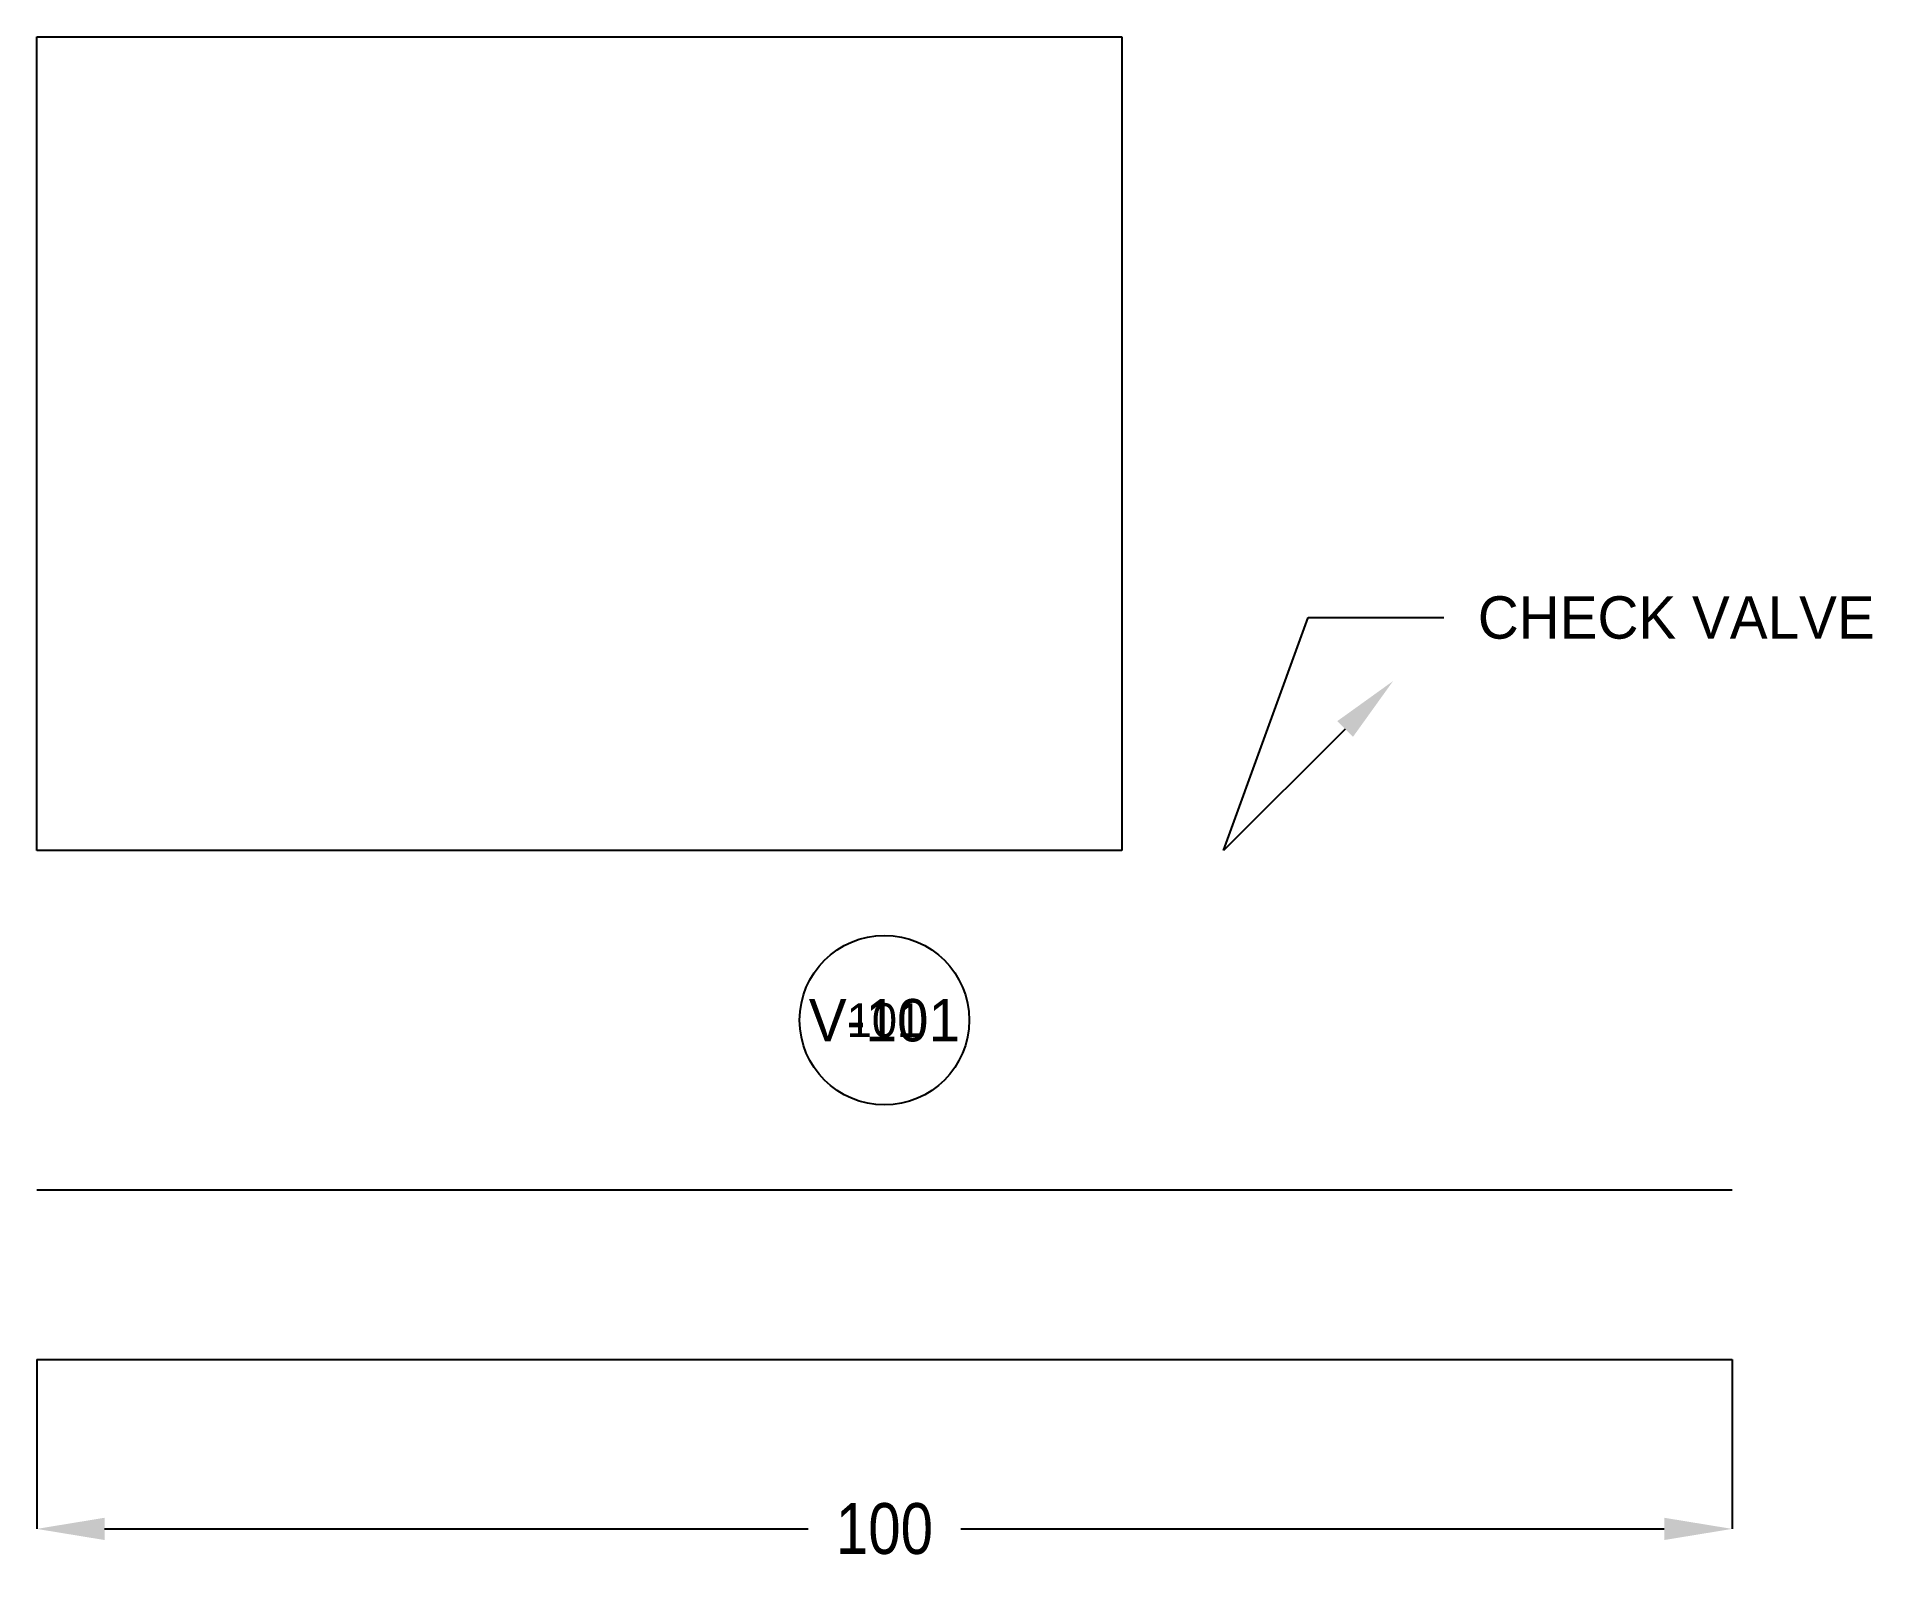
# Model space of a CAD drawing. Header units: metres. Extents: x 0 to 108, y -12 to 78.
import ezdxf
from ezdxf import colors
from ezdxf.entities.mleader import LeaderData, LeaderLine
from ezdxf.enums import TextEntityAlignment as Align
from ezdxf.math import Vec2, Vec3

# ---------------------------------------------------------------- set-up
doc = ezdxf.new("R2010")
doc.units = ezdxf.units.M
doc.layers.add('PIPE', color=4, linetype='Continuous')
doc.layers.add('VALVES', color=1, linetype='Continuous')
doc.styles.add('OpenSansCondensed-Light', font='OpenSansCondensed-Light.ttf')
doc.dimstyles.new('PIPE-2', dxfattribs={"dimtxt": 3, "dimasz": 4, "dimexe": 1.25, "dimexo": 0.625, "dimgap": 0.7, "dimtad": 1, "dimcen": 2.5, "dimazin": 3, "dimtfac": 1, "dimtmove": 0, "dimatfit": 3})
picture_1 = doc.add_image_def('image1.png', size_in_pixel=(640, 480))

# ---------------------------------------------------------------- blocks, each defined once
blk = doc.blocks.new('TAG')
blk.add_circle((0, 0), 5)
blk.add_text('V-101', height=2.5).set_placement((0, 0), align=Align.MIDDLE_CENTER)
blk.add_attdef('NO', text='', height=2).set_placement((0, 0), align=Align.MIDDLE_CENTER)
blk = doc.blocks.new('_CLOSEDFILLED')
at = {"color": 0, "linetype": 'BYBLOCK'}
blk.add_solid([(-1, 0.164), (0, 0), (-1, -0.164)], dxfattribs=at)
blk = doc.blocks.new('*D1')
for p, q in [((0, 0), (0, -10)), ((100, 0), (100, -10)), ((4, -10), (45.5, -10)), ((54.5, -10), (96, -10))]:
    blk.add_line(p, q)
at = {"layer": 'Defpoints'}
for p in [(0, 0), (100, 0), (0, -10)]:
    blk.add_point(p, dxfattribs=at)
at = {"xscale": 4, "yscale": 4, "rotation": 180}
blk.add_blockref('_CLOSEDFILLED', (0, -10), dxfattribs=at)
at = {"xscale": 4, "yscale": 4}
blk.add_blockref('_CLOSEDFILLED', (100, -10), dxfattribs=at)
at = {"insert": (50, -10), "char_height": 3, "attachment_point": 5, "style": 'OpenSansCondensed-Light'}
blk.add_mtext('100', dxfattribs=at)

msp = doc.modelspace()

# ---------------------------------------------------------------- linework, layer by layer
at = {"layer": 'PIPE'}
for p, q in [((0, 10), (100, 10)), ((0, 0), (100, 0))]:
    msp.add_line(p, q, dxfattribs=at)

# ---------------------------------------------------------------- block references
at = {"layer": 'VALVES'}
msp.add_blockref('TAG', (50, 20), dxfattribs=at).add_auto_attribs({'NO': '101'})

# ---------------------------------------------------------------- dimensions: what is measured, and where the dimension line sits
dim = msp.add_linear_dim(base=(0, -10), p1=(0, 0), p2=(100, 0), dimstyle='PIPE-2')
dim.commit()
dim.dimension.update_dxf_attribs({"geometry": '*D1', "text_midpoint": (50, -10)})

# ---------------------------------------------------------------- pictures from other files: only their frames are drawn
image = msp.add_image(picture_1, insert=(0, 30), size_in_units=(64, 48))

# ---------------------------------------------------------------- leaders
ml = msp.add_multileader_mtext('Standard')
ml.set_content('CHECK VALVE')
ml.set_leader_properties(linetype='ByLayer')
ml.build(insert=Vec2(0, 0))
ctx = ml.context
ctx.base_point, ctx.char_height = Vec3(83, 43.75), 2.5
notes = []
notes.append((ctx, [(0, (1, 1, 0), (75, 43.75), (1, 0), 8, [(0, [(80, 40), (70, 30)], 0, [])])]))
ctx.mtext.insert = Vec3(85, 45)
for ctx, leaders in notes:
    for number, flags, end, landing, length, lines in leaders:
        leader = LeaderData()
        leader.index, (leader.has_last_leader_line, leader.has_dogleg_vector, leader.attachment_direction) = number, flags
        leader.last_leader_point, leader.dogleg_vector, leader.dogleg_length = Vec3(end), Vec3(landing), length
        for number, points, colour, breaks in lines:
            line = LeaderLine()
            line.index, line.vertices, line.color, line.breaks = number, Vec3.list(points), colors.encode_raw_color(colour), breaks
            leader.lines.append(line)
        ctx.leaders.append(leader)

doc.saveas('drawing.dxf')
